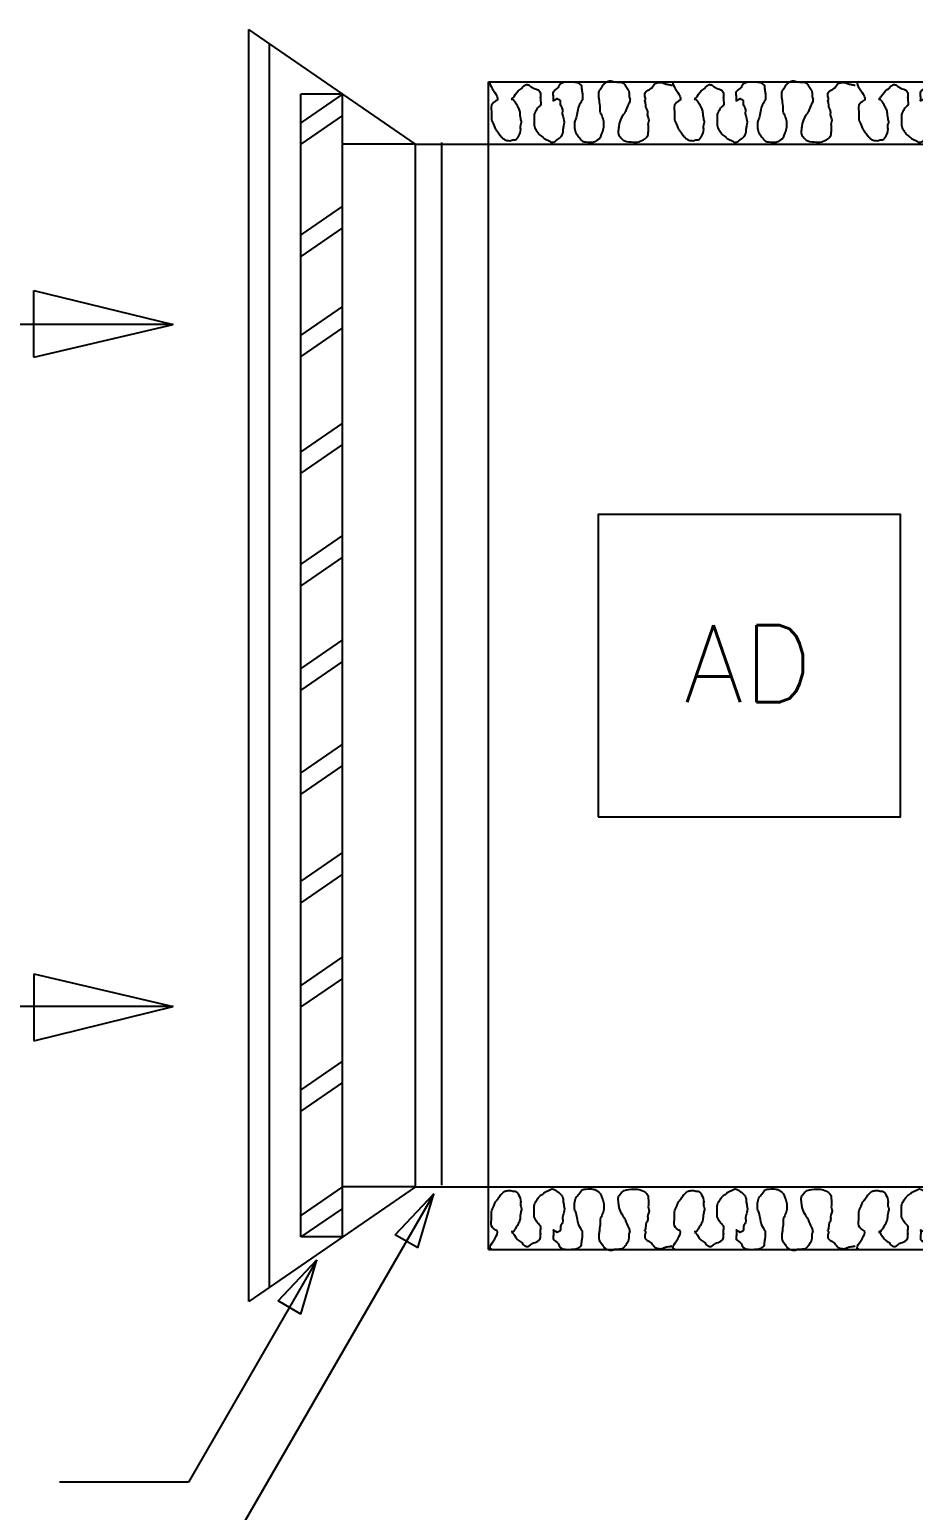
# Model space of a CAD drawing. Extents: x -251.9 to -196.2, y -340.1 to -300.7.
# Drawn here: x -245.646 to -243.925, y -335.006 to -332.123 of the extents above; entities that cross this region are included whole.
import ezdxf
from ezdxf.enums import TextEntityAlignment as Align

# ---------------------------------------------------------------- set-up
doc = ezdxf.new("R2010")
doc.units = 0
doc.header["$LTSCALE"] = 0.5
doc.header["$MEASUREMENT"] = 0
for name, color, linetype in [('AC', 10, 'CONTINUOUS'), ('DUCK', 2, 'CONTINUOUS'), ('HATCH', 11, 'CONTINUOUS'), ('LA-1', 2, 'CONTINUOUS'), ('LINE', 3, 'CONTINUOUS')]:
    doc.layers.add(name, color=color, linetype=linetype)
doc.styles.add('ROMANS', font='romans', dxfattribs={"width": 0.6})

msp = doc.modelspace()

# ---------------------------------------------------------------- linework, layer by layer
at = {"layer": 'AC'}
for p, q in [((-244.8943, -332.3464), (-245.219, -332.1231)), ((-245.1784, -334.5716), (-245.1784, -332.151)), ((-244.7522, -334.498), (-244.7522, -332.2246)), ((-245.1175, -334.4739), (-245.1175, -332.2487)), ((-245.0363, -332.2487), (-245.1175, -332.2487)), ((-245.0363, -334.4739), (-245.0363, -332.2487)), ((-244.8943, -332.3464), (-245.0363, -332.3464)), ((-244.8943, -334.3762), (-244.8943, -332.3464)), ((-244.843, -334.373), (-244.843, -332.3432)), ((-244.8943, -334.3762), (-245.219, -334.5995)), ((-244.8943, -334.3762), (-245.0363, -334.3762)), ((-245.0363, -334.4739), (-245.1175, -334.4739))]:
    msp.add_line(p, q, dxfattribs=at)
at = {"layer": 'DUCK'}
for p, q in [((-245.219, -334.5995), (-245.219, -332.1231)), ((-244.7522, -332.2246), (-240.8549, -332.2246)), ((-244.8943, -332.3464), (-243.6764, -332.3464)), ((-244.8943, -334.3762), (-243.6764, -334.3762)), ((-244.7522, -334.498), (-240.8549, -334.498))]:
    msp.add_line(p, q, dxfattribs=at)
at = {"layer": 'HATCH'}
for points in [[(-244.7462, -332.2247), (-244.7553, -332.2255), (-244.7318, -332.2533), (-244.7355, -332.2615), (-244.7353, -332.2598), (-244.7497, -332.27), (-244.7451, -332.2851), (-244.7475, -332.2983), (-244.7422, -332.3074), (-244.7399, -332.3159), (-244.7342, -332.3218), (-244.7308, -332.3288), (-244.7252, -332.3339), (-244.7202, -332.3386), (-244.714, -332.3391), (-244.7087, -332.3397), (-244.7049, -332.3372), (-244.7009, -332.3384), (-244.6966, -332.3359), (-244.6923, -332.3288), (-244.6886, -332.3193), (-244.6905, -332.3096), (-244.6872, -332.3029), (-244.6907, -332.2947), (-244.69, -332.2852), (-244.6928, -332.2774), (-244.6958, -332.2715), (-244.6987, -332.267), (-244.7024, -332.2611), (-244.7069, -332.2561), (-244.7058, -332.2573), (-244.7057, -332.2598), (-244.7075, -332.2593), (-244.6999, -332.25), (-244.6952, -332.2411), (-244.6866, -332.2381), (-244.6856, -332.2334), (-244.6817, -332.2321), (-244.6779, -332.2293), (-244.6722, -332.2315), (-244.6687, -332.2353), (-244.6619, -332.2385), (-244.6536, -332.2401), (-244.6506, -332.2484), (-244.6511, -332.2573), (-244.6508, -332.2559), (-244.6509, -332.2551), (-244.6507, -332.2533), (-244.6514, -332.2618), (-244.6491, -332.2702), (-244.6567, -332.275), (-244.6596, -332.2816), (-244.6638, -332.2874), (-244.663, -332.2952), (-244.6632, -332.302), (-244.6635, -332.3094), (-244.662, -332.3153), (-244.6572, -332.3219), (-244.6529, -332.3289), (-244.6468, -332.3318), (-244.6437, -332.3359), (-244.6383, -332.3377), (-244.6338, -332.34), (-244.63, -332.3424), (-244.6252, -332.3422), (-244.6191, -332.3385), (-244.6131, -332.3334), (-244.6067, -332.3263), (-244.6073, -332.3179), (-244.6045, -332.3082), (-244.6039, -332.2974), (-244.6095, -332.2872), (-244.606, -332.2768), (-244.614, -332.2702), (-244.6099, -332.2601), (-244.6204, -332.2575), (-244.6177, -332.2573), (-244.6274, -332.2629), (-244.6257, -332.2617), (-244.6254, -332.2536), (-244.6282, -332.2414), (-244.6162, -332.239), (-244.6147, -332.226), (-244.6024, -332.2246), (-244.5906, -332.2247), (-244.5819, -332.2246), (-244.5707, -332.2303), (-244.5713, -332.2401), (-244.5688, -332.2485), (-244.5696, -332.2578), (-244.5693, -332.2582), (-244.5698, -332.2573), (-244.5681, -332.2591), (-244.5762, -332.2692), (-244.5791, -332.2821), (-244.5809, -332.2939), (-244.5856, -332.304), (-244.5847, -332.3144), (-244.5833, -332.3253), (-244.5754, -332.3323), (-244.5713, -332.3414), (-244.56, -332.342), (-244.5507, -332.3432), (-244.5402, -332.339), (-244.5335, -332.3325), (-244.5303, -332.3228), (-244.5275, -332.3132), (-244.5275, -332.3022), (-244.5302, -332.292), (-244.5357, -332.284), (-244.5342, -332.2729), (-244.5368, -332.263), (-244.5358, -332.2615), (-244.538, -332.2524), (-244.5375, -332.2526), (-244.5376, -332.2525), (-244.5378, -332.2408), (-244.5313, -332.2362), (-244.5275, -332.2263), (-244.5159, -332.2208), (-244.5032, -332.2269), (-244.4907, -332.223), (-244.4848, -332.2341), (-244.4797, -332.2396), (-244.4778, -332.2476), (-244.4788, -332.256), (-244.4761, -332.2572), (-244.4772, -332.2597), (-244.4767, -332.2646), (-244.4834, -332.2751), (-244.4864, -332.2851), (-244.4936, -332.2933), (-244.4975, -332.304), (-244.4991, -332.3156), (-244.5006, -332.3257), (-244.4949, -332.3342), (-244.4857, -332.3419), (-244.4737, -332.3417), (-244.461, -332.3424), (-244.4529, -332.3393), (-244.4458, -332.3349), (-244.4414, -332.3293), (-244.4409, -332.3203), (-244.4406, -332.3121), (-244.4416, -332.3046), (-244.4381, -332.2982), (-244.4439, -332.2913), (-244.441, -332.2827), (-244.4468, -332.2744), (-244.4459, -332.2637), (-244.4483, -332.2621), (-244.4485, -332.2608), (-244.4449, -332.2594), (-244.4515, -332.2435), (-244.4345, -332.2394), (-244.4295, -332.2281), (-244.4219, -332.226), (-244.414, -332.2255), (-244.4081, -332.2293), (-244.4011, -332.2301), (-244.3966, -332.2308), (-244.3945, -332.2314)], [(-244.3899, -332.2247), (-244.399, -332.2255), (-244.3755, -332.2533), (-244.3792, -332.2615), (-244.379, -332.2598), (-244.3934, -332.27), (-244.3888, -332.2851), (-244.3912, -332.2983), (-244.3859, -332.3074), (-244.3836, -332.3159), (-244.3779, -332.3218), (-244.3746, -332.3288), (-244.3689, -332.3339), (-244.3639, -332.3386), (-244.3577, -332.3391), (-244.3524, -332.3397), (-244.3486, -332.3372), (-244.3446, -332.3384), (-244.3403, -332.3359), (-244.336, -332.3288), (-244.3323, -332.3193), (-244.3342, -332.3096), (-244.3309, -332.3029), (-244.3345, -332.2947), (-244.3337, -332.2852), (-244.3365, -332.2774), (-244.3395, -332.2715), (-244.3424, -332.267), (-244.3461, -332.2611), (-244.3506, -332.2561), (-244.3495, -332.2573), (-244.3494, -332.2598), (-244.3512, -332.2593), (-244.3436, -332.25), (-244.3389, -332.2411), (-244.3303, -332.2381), (-244.3293, -332.2334), (-244.3254, -332.2321), (-244.3216, -332.2293), (-244.3159, -332.2315), (-244.3124, -332.2353), (-244.3056, -332.2385), (-244.2973, -332.2401), (-244.2943, -332.2484), (-244.2948, -332.2573), (-244.2945, -332.2559), (-244.2946, -332.2551), (-244.2944, -332.2533), (-244.2951, -332.2618), (-244.2928, -332.2702), (-244.3004, -332.275), (-244.3033, -332.2816), (-244.3075, -332.2874), (-244.3067, -332.2952), (-244.3069, -332.302), (-244.3072, -332.3094), (-244.3057, -332.3153), (-244.3009, -332.3219), (-244.2966, -332.3289), (-244.2905, -332.3318), (-244.2874, -332.3359), (-244.2821, -332.3377), (-244.2775, -332.34), (-244.2737, -332.3424), (-244.2689, -332.3422), (-244.2628, -332.3385), (-244.2568, -332.3334), (-244.2504, -332.3263), (-244.251, -332.3179), (-244.2483, -332.3082), (-244.2476, -332.2974), (-244.2532, -332.2872), (-244.2497, -332.2768), (-244.2577, -332.2702), (-244.2536, -332.2601), (-244.2641, -332.2575), (-244.2614, -332.2573), (-244.2711, -332.2629), (-244.2694, -332.2617), (-244.2691, -332.2536), (-244.272, -332.2414), (-244.2599, -332.239), (-244.2584, -332.226), (-244.2461, -332.2246), (-244.2343, -332.2247), (-244.2256, -332.2246), (-244.2144, -332.2303), (-244.215, -332.2401), (-244.2125, -332.2485), (-244.2133, -332.2578), (-244.213, -332.2582), (-244.2135, -332.2573), (-244.2118, -332.2591), (-244.22, -332.2692), (-244.2228, -332.2821), (-244.2246, -332.2939), (-244.2293, -332.304), (-244.2284, -332.3144), (-244.227, -332.3253), (-244.2191, -332.3323), (-244.215, -332.3414), (-244.2037, -332.342), (-244.1944, -332.3432), (-244.184, -332.339), (-244.1772, -332.3325), (-244.174, -332.3228), (-244.1712, -332.3132), (-244.1712, -332.3022), (-244.1739, -332.292), (-244.1794, -332.284), (-244.1779, -332.2729), (-244.1805, -332.263), (-244.1795, -332.2615), (-244.1817, -332.2524), (-244.1812, -332.2526), (-244.1813, -332.2525), (-244.1815, -332.2408), (-244.175, -332.2362), (-244.1712, -332.2263), (-244.1596, -332.2208), (-244.1469, -332.2269), (-244.1344, -332.223), (-244.1285, -332.2341), (-244.1234, -332.2396), (-244.1215, -332.2476), (-244.1225, -332.256), (-244.1198, -332.2572), (-244.1209, -332.2597), (-244.1204, -332.2646), (-244.1271, -332.2751), (-244.1301, -332.2851), (-244.1373, -332.2933), (-244.1412, -332.304), (-244.1428, -332.3156), (-244.1443, -332.3257), (-244.1386, -332.3342), (-244.1295, -332.3419), (-244.1174, -332.3417), (-244.1047, -332.3424), (-244.0966, -332.3393), (-244.0895, -332.3349), (-244.0851, -332.3293), (-244.0846, -332.3203), (-244.0844, -332.3121), (-244.0853, -332.3046), (-244.0818, -332.2982), (-244.0876, -332.2913), (-244.0848, -332.2827), (-244.0905, -332.2744), (-244.0896, -332.2637), (-244.092, -332.2621), (-244.0922, -332.2608), (-244.0886, -332.2594), (-244.0952, -332.2435), (-244.0782, -332.2394), (-244.0732, -332.2281), (-244.0656, -332.226), (-244.0577, -332.2255), (-244.0518, -332.2293), (-244.0448, -332.2301), (-244.0403, -332.2308), (-244.0382, -332.2314)], [(-244.0311, -332.2247), (-244.0402, -332.2255), (-244.0166, -332.2533), (-244.0204, -332.2615), (-244.0202, -332.2598), (-244.0346, -332.27), (-244.03, -332.2851), (-244.0324, -332.2983), (-244.027, -332.3074), (-244.0248, -332.3159), (-244.019, -332.3218), (-244.0157, -332.3288), (-244.0101, -332.3339), (-244.0051, -332.3386), (-243.9989, -332.3391), (-243.9936, -332.3397), (-243.9898, -332.3372), (-243.9857, -332.3384), (-243.9814, -332.3359), (-243.9771, -332.3288), (-243.9734, -332.3193), (-243.9754, -332.3096), (-243.9721, -332.3029), (-243.9756, -332.2947), (-243.9749, -332.2852), (-243.9777, -332.2774), (-243.9807, -332.2715), (-243.9836, -332.267), (-243.9873, -332.2611), (-243.9918, -332.2561), (-243.9906, -332.2573), (-243.9906, -332.2598), (-243.9924, -332.2593), (-243.9848, -332.25), (-243.9801, -332.2411), (-243.9715, -332.2381), (-243.9704, -332.2334), (-243.9666, -332.2321), (-243.9627, -332.2293), (-243.9571, -332.2315), (-243.9536, -332.2353), (-243.9468, -332.2385), (-243.9385, -332.2401), (-243.9355, -332.2484), (-243.936, -332.2573), (-243.9357, -332.2559), (-243.9358, -332.2551), (-243.9356, -332.2533), (-243.9363, -332.2618), (-243.934, -332.2702), (-243.9416, -332.275), (-243.9445, -332.2816), (-243.9487, -332.2874), (-243.9478, -332.2952), (-243.9481, -332.302), (-243.9484, -332.3094), (-243.9469, -332.3153), (-243.9421, -332.3219), (-243.9378, -332.3289), (-243.9317, -332.3318), (-243.9286, -332.3359), (-243.9232, -332.3377), (-243.9187, -332.34), (-243.9148, -332.3424), (-243.9101, -332.3422), (-243.904, -332.3385), (-243.898, -332.3334), (-243.8915, -332.3263), (-243.8922, -332.3179), (-243.8894, -332.3082), (-243.8888, -332.2974), (-243.8944, -332.2872), (-243.8909, -332.2768), (-243.8988, -332.2702), (-243.8947, -332.2601), (-243.9053, -332.2575), (-243.9026, -332.2573), (-243.9123, -332.2629), (-243.9106, -332.2617), (-243.9103, -332.2536), (-243.9131, -332.2414), (-243.9011, -332.239), (-243.8996, -332.226), (-243.8872, -332.2246), (-243.8755, -332.2247), (-243.8668, -332.2246), (-243.8556, -332.2303), (-243.8561, -332.2401), (-243.8537, -332.2485), (-243.8545, -332.2578), (-243.8541, -332.2582), (-243.8547, -332.2573), (-243.853, -332.2591), (-243.8611, -332.2692), (-243.864, -332.2821), (-243.8658, -332.2939), (-243.8705, -332.304), (-243.8695, -332.3144), (-243.8682, -332.3253), (-243.8603, -332.3323), (-243.8562, -332.3414), (-243.8449, -332.342), (-243.8355, -332.3432), (-243.8251, -332.339), (-243.8184, -332.3325), (-243.8152, -332.3228), (-243.8123, -332.3132), (-243.8124, -332.3022), (-243.8151, -332.292), (-243.8206, -332.284), (-243.8191, -332.2729), (-243.8217, -332.263), (-243.8207, -332.2615), (-243.8229, -332.2524), (-243.8224, -332.2526), (-243.8225, -332.2525), (-243.8227, -332.2408), (-243.8162, -332.2362), (-243.8124, -332.2263), (-243.8008, -332.2208), (-243.7881, -332.2269), (-243.7756, -332.223), (-243.7697, -332.2341), (-243.7645, -332.2396), (-243.7626, -332.2476), (-243.7637, -332.256), (-243.7609, -332.2572), (-243.762, -332.2597), (-243.7616, -332.2646), (-243.7683, -332.2751), (-243.7712, -332.2851), (-243.7785, -332.2933), (-243.7824, -332.304), (-243.784, -332.3156), (-243.7855, -332.3257), (-243.7798, -332.3342), (-243.7706, -332.3419), (-243.7585, -332.3417), (-243.7459, -332.3424), (-243.7377, -332.3393), (-243.7307, -332.3349), (-243.7263, -332.3293), (-243.7257, -332.3203), (-243.7255, -332.3121), (-243.7264, -332.3046), (-243.723, -332.2982), (-243.7288, -332.2913), (-243.7259, -332.2827), (-243.7317, -332.2744), (-243.7308, -332.2637), (-243.7331, -332.2621), (-243.7334, -332.2608), (-243.7297, -332.2594), (-243.7363, -332.2435), (-243.7194, -332.2394), (-243.7144, -332.2281), (-243.7068, -332.226), (-243.6989, -332.2255), (-243.693, -332.2293), (-243.686, -332.2301), (-243.6815, -332.2308), (-243.6794, -332.2314)], [(-244.7462, -334.4979), (-244.7553, -334.4971), (-244.7318, -334.4693), (-244.7355, -334.4611), (-244.7353, -334.4628), (-244.7497, -334.4526), (-244.7451, -334.4375), (-244.7475, -334.4244), (-244.7422, -334.4153), (-244.7399, -334.4067), (-244.7342, -334.4008), (-244.7308, -334.3938), (-244.7252, -334.3887), (-244.7202, -334.3841), (-244.714, -334.3836), (-244.7087, -334.3829), (-244.7049, -334.3854), (-244.7009, -334.3842), (-244.6966, -334.3867), (-244.6923, -334.3938), (-244.6886, -334.4034), (-244.6905, -334.413), (-244.6872, -334.4197), (-244.6907, -334.4279), (-244.69, -334.4374), (-244.6928, -334.4452), (-244.6958, -334.4511), (-244.6987, -334.4557), (-244.7024, -334.4615), (-244.7069, -334.4665), (-244.7058, -334.4653), (-244.7057, -334.4629), (-244.7075, -334.4633), (-244.6999, -334.4726), (-244.6952, -334.4815), (-244.6866, -334.4846), (-244.6856, -334.4892), (-244.6817, -334.4906), (-244.6779, -334.4933), (-244.6722, -334.4911), (-244.6687, -334.4873), (-244.6619, -334.4841), (-244.6536, -334.4825), (-244.6506, -334.4742), (-244.6511, -334.4653), (-244.6508, -334.4667), (-244.6509, -334.4675), (-244.6507, -334.4693), (-244.6514, -334.4609), (-244.6491, -334.4524), (-244.6567, -334.4476), (-244.6596, -334.441), (-244.6638, -334.4352), (-244.663, -334.4275), (-244.6632, -334.4207), (-244.6635, -334.4132), (-244.662, -334.4073), (-244.6572, -334.4007), (-244.6529, -334.3937), (-244.6468, -334.3908), (-244.6437, -334.3867), (-244.6383, -334.3849), (-244.6338, -334.3826), (-244.63, -334.3802), (-244.6252, -334.3804), (-244.6191, -334.3842), (-244.6131, -334.3892), (-244.6067, -334.3963), (-244.6073, -334.4047), (-244.6045, -334.4145), (-244.6039, -334.4252), (-244.6095, -334.4354), (-244.606, -334.4458), (-244.614, -334.4524), (-244.6099, -334.4625), (-244.6204, -334.4652), (-244.6177, -334.4653), (-244.6274, -334.4597), (-244.6257, -334.4609), (-244.6254, -334.4691), (-244.6282, -334.4813), (-244.6162, -334.4836), (-244.6147, -334.4966), (-244.6024, -334.498), (-244.5906, -334.4979), (-244.5819, -334.498), (-244.5707, -334.4923), (-244.5713, -334.4826), (-244.5688, -334.4742), (-244.5696, -334.4648), (-244.5693, -334.4644), (-244.5698, -334.4653), (-244.5681, -334.4635), (-244.5762, -334.4535), (-244.5791, -334.4405), (-244.5809, -334.4287), (-244.5856, -334.4187), (-244.5847, -334.4082), (-244.5833, -334.3973), (-244.5754, -334.3904), (-244.5713, -334.3812), (-244.56, -334.3806), (-244.5507, -334.3794), (-244.5402, -334.3836), (-244.5335, -334.3901), (-244.5303, -334.3998), (-244.5275, -334.4094), (-244.5275, -334.4204), (-244.5302, -334.4306), (-244.5357, -334.4386), (-244.5342, -334.4497), (-244.5368, -334.4596), (-244.5358, -334.4611), (-244.538, -334.4702), (-244.5375, -334.47), (-244.5376, -334.4701), (-244.5378, -334.4818), (-244.5313, -334.4864), (-244.5275, -334.4963), (-244.5159, -334.5018), (-244.5032, -334.4957), (-244.4907, -334.4996), (-244.4848, -334.4885), (-244.4797, -334.483), (-244.4778, -334.475), (-244.4788, -334.4666), (-244.4761, -334.4654), (-244.4772, -334.463), (-244.4767, -334.458), (-244.4834, -334.4475), (-244.4864, -334.4375), (-244.4936, -334.4293), (-244.4975, -334.4186), (-244.4991, -334.407), (-244.5006, -334.3969), (-244.4949, -334.3885), (-244.4857, -334.3807), (-244.4737, -334.3809), (-244.461, -334.3802), (-244.4529, -334.3833), (-244.4458, -334.3877), (-244.4414, -334.3933), (-244.4409, -334.4023), (-244.4406, -334.4105), (-244.4416, -334.418), (-244.4381, -334.4244), (-244.4439, -334.4313), (-244.441, -334.4399), (-244.4468, -334.4482), (-244.4459, -334.4589), (-244.4483, -334.4605), (-244.4485, -334.4618), (-244.4449, -334.4632), (-244.4515, -334.4792), (-244.4345, -334.4832), (-244.4295, -334.4945), (-244.4219, -334.4966), (-244.414, -334.4971), (-244.4081, -334.4933), (-244.4011, -334.4925), (-244.3966, -334.4918), (-244.3945, -334.4912)], [(-244.3899, -334.4979), (-244.399, -334.4971), (-244.3755, -334.4693), (-244.3792, -334.4611), (-244.379, -334.4628), (-244.3934, -334.4526), (-244.3888, -334.4375), (-244.3912, -334.4244), (-244.3859, -334.4153), (-244.3836, -334.4067), (-244.3779, -334.4008), (-244.3746, -334.3938), (-244.3689, -334.3887), (-244.3639, -334.3841), (-244.3577, -334.3836), (-244.3524, -334.3829), (-244.3486, -334.3854), (-244.3446, -334.3842), (-244.3403, -334.3867), (-244.336, -334.3938), (-244.3323, -334.4034), (-244.3342, -334.413), (-244.3309, -334.4197), (-244.3345, -334.4279), (-244.3337, -334.4374), (-244.3365, -334.4452), (-244.3395, -334.4511), (-244.3424, -334.4557), (-244.3461, -334.4615), (-244.3506, -334.4665), (-244.3495, -334.4653), (-244.3494, -334.4629), (-244.3512, -334.4633), (-244.3436, -334.4726), (-244.3389, -334.4815), (-244.3303, -334.4846), (-244.3293, -334.4892), (-244.3254, -334.4906), (-244.3216, -334.4933), (-244.3159, -334.4911), (-244.3124, -334.4873), (-244.3056, -334.4841), (-244.2973, -334.4825), (-244.2943, -334.4742), (-244.2948, -334.4653), (-244.2945, -334.4667), (-244.2946, -334.4675), (-244.2944, -334.4693), (-244.2951, -334.4609), (-244.2928, -334.4524), (-244.3004, -334.4476), (-244.3033, -334.441), (-244.3075, -334.4352), (-244.3067, -334.4275), (-244.3069, -334.4207), (-244.3072, -334.4132), (-244.3057, -334.4073), (-244.3009, -334.4007), (-244.2966, -334.3937), (-244.2905, -334.3908), (-244.2874, -334.3867), (-244.2821, -334.3849), (-244.2775, -334.3826), (-244.2737, -334.3802), (-244.2689, -334.3804), (-244.2628, -334.3842), (-244.2568, -334.3892), (-244.2504, -334.3963), (-244.251, -334.4047), (-244.2483, -334.4145), (-244.2476, -334.4252), (-244.2532, -334.4354), (-244.2497, -334.4458), (-244.2577, -334.4524), (-244.2536, -334.4625), (-244.2641, -334.4652), (-244.2614, -334.4653), (-244.2711, -334.4597), (-244.2694, -334.4609), (-244.2691, -334.4691), (-244.272, -334.4813), (-244.2599, -334.4836), (-244.2584, -334.4966), (-244.2461, -334.498), (-244.2343, -334.4979), (-244.2256, -334.498), (-244.2144, -334.4923), (-244.215, -334.4826), (-244.2125, -334.4742), (-244.2133, -334.4648), (-244.213, -334.4644), (-244.2135, -334.4653), (-244.2118, -334.4635), (-244.22, -334.4535), (-244.2228, -334.4405), (-244.2246, -334.4287), (-244.2293, -334.4187), (-244.2284, -334.4082), (-244.227, -334.3973), (-244.2191, -334.3904), (-244.215, -334.3812), (-244.2037, -334.3806), (-244.1944, -334.3794), (-244.184, -334.3836), (-244.1772, -334.3901), (-244.174, -334.3998), (-244.1712, -334.4094), (-244.1712, -334.4204), (-244.1739, -334.4306), (-244.1794, -334.4386), (-244.1779, -334.4497), (-244.1805, -334.4596), (-244.1795, -334.4611), (-244.1817, -334.4702), (-244.1812, -334.47), (-244.1813, -334.4701), (-244.1815, -334.4818), (-244.175, -334.4864), (-244.1712, -334.4963), (-244.1596, -334.5018), (-244.1469, -334.4957), (-244.1344, -334.4996), (-244.1285, -334.4885), (-244.1234, -334.483), (-244.1215, -334.475), (-244.1225, -334.4666), (-244.1198, -334.4654), (-244.1209, -334.463), (-244.1204, -334.458), (-244.1271, -334.4475), (-244.1301, -334.4375), (-244.1373, -334.4293), (-244.1412, -334.4186), (-244.1428, -334.407), (-244.1443, -334.3969), (-244.1386, -334.3885), (-244.1295, -334.3807), (-244.1174, -334.3809), (-244.1047, -334.3802), (-244.0966, -334.3833), (-244.0895, -334.3877), (-244.0851, -334.3933), (-244.0846, -334.4023), (-244.0844, -334.4105), (-244.0853, -334.418), (-244.0818, -334.4244), (-244.0876, -334.4313), (-244.0848, -334.4399), (-244.0905, -334.4482), (-244.0896, -334.4589), (-244.092, -334.4605), (-244.0922, -334.4618), (-244.0886, -334.4632), (-244.0952, -334.4792), (-244.0782, -334.4832), (-244.0732, -334.4945), (-244.0656, -334.4966), (-244.0577, -334.4971), (-244.0518, -334.4933), (-244.0448, -334.4925), (-244.0403, -334.4918), (-244.0382, -334.4912)], [(-244.0311, -334.4979), (-244.0402, -334.4971), (-244.0166, -334.4693), (-244.0204, -334.4611), (-244.0202, -334.4628), (-244.0346, -334.4526), (-244.03, -334.4375), (-244.0324, -334.4244), (-244.027, -334.4153), (-244.0248, -334.4067), (-244.019, -334.4008), (-244.0157, -334.3938), (-244.0101, -334.3887), (-244.0051, -334.3841), (-243.9989, -334.3836), (-243.9936, -334.3829), (-243.9898, -334.3854), (-243.9857, -334.3842), (-243.9814, -334.3867), (-243.9771, -334.3938), (-243.9734, -334.4034), (-243.9754, -334.413), (-243.9721, -334.4197), (-243.9756, -334.4279), (-243.9749, -334.4374), (-243.9777, -334.4452), (-243.9807, -334.4511), (-243.9836, -334.4557), (-243.9873, -334.4615), (-243.9918, -334.4665), (-243.9906, -334.4653), (-243.9906, -334.4629), (-243.9924, -334.4633), (-243.9848, -334.4726), (-243.9801, -334.4815), (-243.9715, -334.4846), (-243.9704, -334.4892), (-243.9666, -334.4906), (-243.9627, -334.4933), (-243.9571, -334.4911), (-243.9536, -334.4873), (-243.9468, -334.4841), (-243.9385, -334.4825), (-243.9355, -334.4742), (-243.936, -334.4653), (-243.9357, -334.4667), (-243.9358, -334.4675), (-243.9356, -334.4693), (-243.9363, -334.4609), (-243.934, -334.4524), (-243.9416, -334.4476), (-243.9445, -334.441), (-243.9487, -334.4352), (-243.9478, -334.4275), (-243.9481, -334.4207), (-243.9484, -334.4132), (-243.9469, -334.4073), (-243.9421, -334.4007), (-243.9378, -334.3937), (-243.9317, -334.3908), (-243.9286, -334.3867), (-243.9232, -334.3849), (-243.9187, -334.3826), (-243.9148, -334.3802), (-243.9101, -334.3804), (-243.904, -334.3842), (-243.898, -334.3892), (-243.8915, -334.3963), (-243.8922, -334.4047), (-243.8894, -334.4145), (-243.8888, -334.4252), (-243.8944, -334.4354), (-243.8909, -334.4458), (-243.8988, -334.4524), (-243.8947, -334.4625), (-243.9053, -334.4652), (-243.9026, -334.4653), (-243.9123, -334.4597), (-243.9106, -334.4609), (-243.9103, -334.4691), (-243.9131, -334.4813), (-243.9011, -334.4836), (-243.8996, -334.4966), (-243.8872, -334.498), (-243.8755, -334.4979), (-243.8668, -334.498), (-243.8556, -334.4923), (-243.8561, -334.4826), (-243.8537, -334.4742), (-243.8545, -334.4648), (-243.8541, -334.4644), (-243.8547, -334.4653), (-243.853, -334.4635), (-243.8611, -334.4535), (-243.864, -334.4405), (-243.8658, -334.4287), (-243.8705, -334.4187), (-243.8695, -334.4082), (-243.8682, -334.3973), (-243.8603, -334.3904), (-243.8562, -334.3812), (-243.8449, -334.3806), (-243.8355, -334.3794), (-243.8251, -334.3836), (-243.8184, -334.3901), (-243.8152, -334.3998), (-243.8123, -334.4094), (-243.8124, -334.4204), (-243.8151, -334.4306), (-243.8206, -334.4386), (-243.8191, -334.4497), (-243.8217, -334.4596), (-243.8207, -334.4611), (-243.8229, -334.4702), (-243.8224, -334.47), (-243.8225, -334.4701), (-243.8227, -334.4818), (-243.8162, -334.4864), (-243.8124, -334.4963), (-243.8008, -334.5018), (-243.7881, -334.4957), (-243.7756, -334.4996), (-243.7697, -334.4885), (-243.7645, -334.483), (-243.7626, -334.475), (-243.7637, -334.4666), (-243.7609, -334.4654), (-243.762, -334.463), (-243.7616, -334.458), (-243.7683, -334.4475), (-243.7712, -334.4375), (-243.7785, -334.4293), (-243.7824, -334.4186), (-243.784, -334.407), (-243.7855, -334.3969), (-243.7798, -334.3885), (-243.7706, -334.3807), (-243.7585, -334.3809), (-243.7459, -334.3802), (-243.7377, -334.3833), (-243.7307, -334.3877), (-243.7263, -334.3933), (-243.7257, -334.4023), (-243.7255, -334.4105), (-243.7264, -334.418), (-243.723, -334.4244), (-243.7288, -334.4313), (-243.7259, -334.4399), (-243.7317, -334.4482), (-243.7308, -334.4589), (-243.7331, -334.4605), (-243.7334, -334.4618), (-243.7297, -334.4632), (-243.7363, -334.4792), (-243.7194, -334.4832), (-243.7144, -334.4945), (-243.7068, -334.4966), (-243.6989, -334.4971), (-243.693, -334.4933), (-243.686, -334.4925), (-243.6815, -334.4918), (-243.6794, -334.4912)]]:
    msp.add_open_spline(points, degree=3, knots=[0, 0, 0, 0, 0.0135353, 0.0258367, 0.033431, 0.0402274, 0.0483779, 0.0538116, 0.0596161, 0.0632746, 0.0666728, 0.0715734, 0.0744575, 0.0778574, 0.0813265, 0.0833677, 0.085519, 0.0875602, 0.089081, 0.0924792, 0.0995714, 0.1036467, 0.1064475, 0.1099111, 0.1160617, 0.1203582, 0.1218775, 0.1258398, 0.12829, 0.1322523, 0.1349692, 0.1410821, 0.1458366, 0.1497988, 0.1579839, 0.1604358, 0.1619551, 0.164407, 0.1659279, 0.168733, 0.1721329, 0.1736537, 0.1797373, 0.1833958, 0.1854335, 0.1929048, 0.1963009, 0.2010554, 0.2051307, 0.209206, 0.2120901, 0.2169907, 0.2200292, 0.2220669, 0.2281798, 0.2302174, 0.2330182, 0.2369805, 0.2422891, 0.244741, 0.2466637, 0.2497055, 0.2527473, 0.2542682, 0.2563094, 0.2593512, 0.2646615, 0.2680597, 0.2728626, 0.2763261, 0.2831183, 0.2880637, 0.2928181, 0.297376, 0.3007721, 0.3055791, 0.3076167, 0.3146125, 0.3180086, 0.3234423, 0.3275176, 0.3337859, 0.3359342, 0.3454089, 0.3467698, 0.3536075, 0.3585113, 0.362643, 0.3667747, 0.3715292, 0.3762837, 0.3823966, 0.3871511, 0.3932283, 0.4003205, 0.4065831, 0.4108795, 0.4163132, 0.4219148, 0.4262668, 0.4315754, 0.4350445, 0.4418486, 0.4455117, 0.45128, 0.4549386, 0.4605401, 0.4659738, 0.4709192, 0.4760933, 0.4794894, 0.4869917, 0.4910669, 0.4965431, 0.5006184, 0.5074105, 0.5122134, 0.5165655, 0.5180848, 0.5278237, 0.5299749, 0.5389238, 0.542322, 0.5472225, 0.5500233, 0.5540985, 0.5595747, 0.567046, 0.5745483, 0.5812397, 0.5848982, 0.5897987, 0.5971158, 0.6012475, 0.6073604, 0.6113227, 0.6156765, 0.6246253, 0.6280273, 0.634481, 0.6369329, 0.6403311, 0.6444628, 0.6498965, 0.6526134, 0.6554141, 0.6597106, 0.6637859, 0.6674444, 0.6735951, 0.6790712, 0.6851842, 0.6920103, 0.6968132, 0.7069202, 0.7093704, 0.7145508, 0.7172723, 0.7209355, 0.7244046, 0.7276109, 0.7276109, 0.7276109, 0.7276109], dxfattribs=at)
at = {"layer": 'LINE'}
for p, q in [((-245.0363, -332.2487), (-245.1175, -332.3045)), ((-245.0363, -332.2906), (-245.1175, -332.3464)), ((-245.0363, -332.4671), (-245.1175, -332.523)), ((-245.0363, -332.509), (-245.1175, -332.5648)), ((-245.6378, -332.7611), (-245.6372, -332.6309)), ((-245.6372, -332.6309), (-245.3659, -332.6974)), ((-245.0363, -332.6621), (-245.1175, -332.7179)), ((-245.3659, -332.6974), (-246.4533, -332.6974)), ((-245.6378, -332.7611), (-245.3659, -332.6974)), ((-245.0363, -332.7039), (-245.1175, -332.7597)), ((-245.0363, -332.8893), (-245.1175, -332.9451)), ((-245.0363, -332.9311), (-245.1175, -332.9869)), ((-245.0363, -333.1084), (-245.1175, -333.1642)), ((-245.0363, -333.1503), (-245.1175, -333.2061)), ((-245.0363, -333.3114), (-245.1175, -333.3672)), ((-245.0363, -333.3532), (-245.1175, -333.4091)), ((-245.0363, -333.5144), (-245.1175, -333.5702)), ((-245.0363, -333.5562), (-245.1175, -333.612)), ((-245.0363, -333.7254), (-245.1175, -333.7812)), ((-245.0363, -333.7673), (-245.1175, -333.8231)), ((-245.0363, -333.9284), (-245.1175, -333.9842)), ((-245.6378, -333.9615), (-245.3659, -334.0252)), ((-245.6378, -333.9615), (-245.6372, -334.0917)), ((-245.0363, -333.9703), (-245.1175, -334.0261)), ((-245.3659, -334.0252), (-246.4533, -334.0252)), ((-245.6372, -334.0917), (-245.3659, -334.0252)), ((-245.0363, -334.1314), (-245.1175, -334.1872)), ((-245.0363, -334.1732), (-245.1175, -334.2291)), ((-245.0363, -334.3762), (-245.1175, -334.432)), ((-245.0363, -334.4181), (-245.1175, -334.4739)), ((-245.162, -334.5983), (-245.0864, -334.5185))]:
    msp.add_line(p, q, dxfattribs=at)
at = {"layer": 'LINE', "color": 4}
for p, q in [((-244.8587, -334.3896), (-245.3985, -335.3247)), ((-244.9343, -334.4694), (-244.8587, -334.3896)), ((-244.8899, -334.495), (-244.8587, -334.3896)), ((-244.8899, -334.495), (-244.9343, -334.4694)), ((-245.0864, -334.5185), (-245.3362, -334.9513)), ((-245.1176, -334.6239), (-245.0864, -334.5185)), ((-245.1176, -334.6239), (-245.162, -334.5983)), ((-245.3362, -334.9513), (-245.5874, -334.9513))]:
    msp.add_line(p, q, dxfattribs=at)
at = {"layer": 'LINE'}
msp.add_lwpolyline([(-244.539, -333.6556), (-243.9504, -333.6556), (-243.9504, -333.067), (-244.539, -333.067)], close=True, dxfattribs=at)

# ---------------------------------------------------------------- texts
at = {"layer": 'LA-1', "style": 'ROMANS'}
msp.add_text('AD', height=0.15001, dxfattribs=at).set_placement((-244.2465, -333.4327), align=Align.CENTER)

doc.saveas('drawing.dxf')
